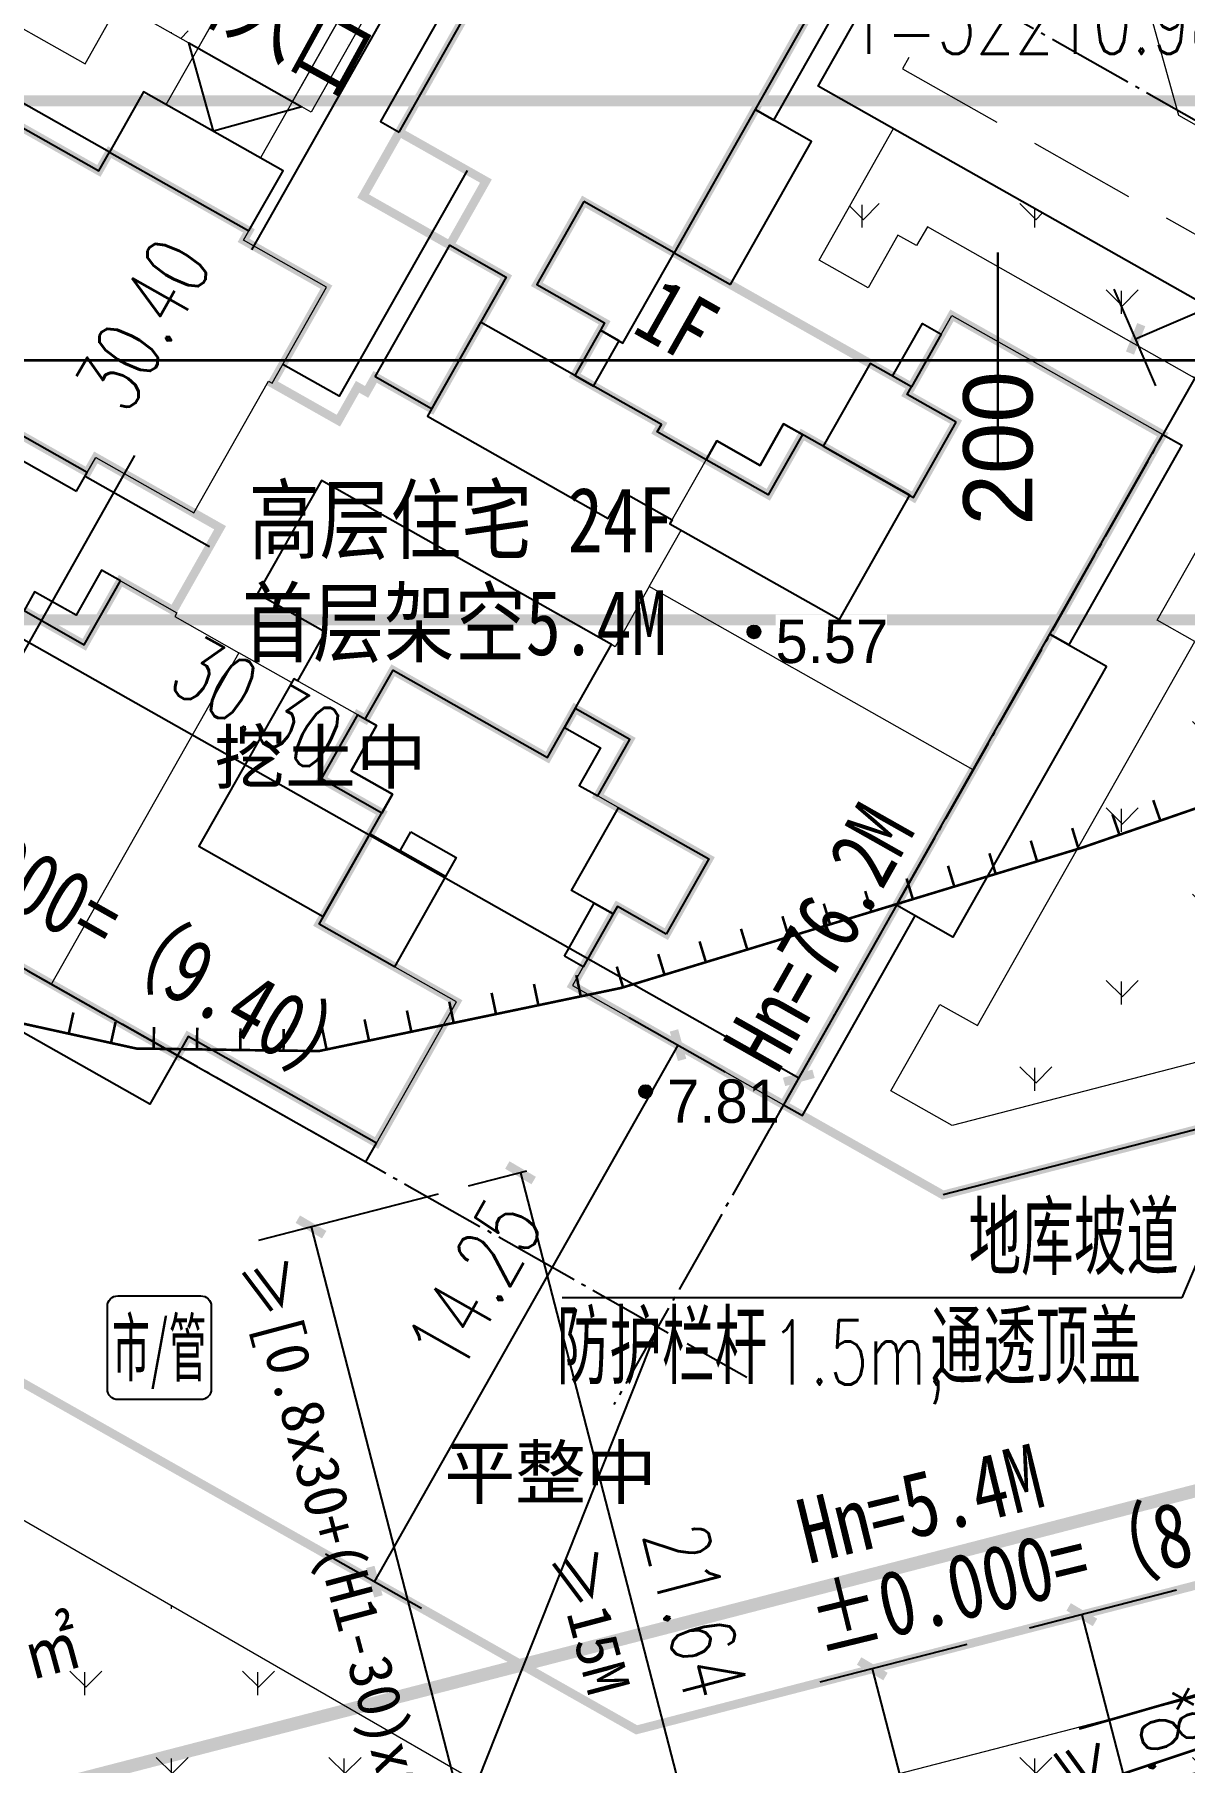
# Model space of a CAD drawing. Extents: x -83084 to 31773731, y -158416 to 241421036.
# Drawn here: x 32177.74 to 32204.31, y 241167.59 to 241207.53 of the extents above; entities that cross this region are included whole.
import ezdxf
from ezdxf.enums import TextEntityAlignment as Align
from ezdxf.xclip import XClip

# ---------------------------------------------------------------- set-up
doc = ezdxf.new("R2010")
doc.units = 0
doc.header["$LTSCALE"] = 1000
doc.header["$MEASUREMENT"] = 0
doc.header["$XCLIPFRAME"] = 0
for name, pattern in [('10010', [0]), ('2', [0]), ('DASH', [0.35, 0.25, -0.1]), ('DOTE', [2.42, 2, -0.2, 0.02, -0.2])]:
    doc.linetypes.add(name, pattern=pattern)
for name, color, linetype in [('DIM_COOR', 3, 'Continuous'), ('DIM_LEAD', 3, 'Continuous'), ('DOTE', 14, 'DOTE'), ('GZ_BJT_指标表', 7, 'Continuous'), ('GZ_BJT_绿地', 3, 'Continuous'), ('GZ_BJT_配套设施符号', 7, 'Continuous'), ('PUB_DIM', 3, 'Continuous'), ('PUB_TEXT', 7, 'Continuous'), ('Road_2', 134, 'Continuous'), ('ROOF', 4, 'Continuous'), ('地库', 5, 'DASH')]:
    doc.layers.add(name, color=color, linetype=linetype)
for name, color, linetype, lineweight in [('xf', 153, 'Continuous', 0), ('入户路', 145, 'Continuous', 0), ('绿地', 86, 'Continuous', 0), ('间距公式核对', 241, 'Continuous', 0)]:
    doc.layers.add(name, color=color, linetype=linetype, lineweight=lineweight)
doc.layers.add('地形', color=7, linetype='Continuous', true_color=0x323232)
doc.layers.add('户型填色', color=252, linetype='Continuous', lineweight=0, plot=False)
doc.styles.add('_TCH_DIM', font='SIMPLEX', dxfattribs={"bigfont": 'GBCBIG'})
doc.styles.add('_TCH_DIM_T3', font='SIMPLEX', dxfattribs={"width": 0.705882, "bigfont": 'GBCBIG'})
doc.styles.add('DMHT', font='')
doc.styles.add('GKST', font='')
doc.styles.add('HT', font='simhei.ttf')
doc.styles.add('HZTXT', font='simhei.ttf')
doc.styles.add('JMHT', font='')
doc.styles.add('黑体', font='simhei.ttf')
doc.styles.get('DMHT').set_extended_font_data('方正细等线简体')
doc.styles.get('GKST').set_extended_font_data('方正细等线简体')
doc.styles.get('JMHT').set_extended_font_data('方正细等线简体')
doc.dimstyles.new('_TCH_ARCH_M_M&&1', dxfattribs={"dimtxt": 1.4875, "dimasz": 0.5, "dimexe": 1.25, "dimexo": 1.5, "dimgap": 0.63125, "dimtad": 1, "dimzin": 0, "dimdsep": 46, "dimtxsty": '_TCH_DIM_T3', "dimblk": 'ARCHTICK', "dimcen": 0.09, "dimclrt": 7, "dimazin": 2, "dimtfac": 1, "dimtdec": 0, "dimtix": 1, "dimtmove": 2, "dimatfit": 3, "dimfxl": 0, "dimtolj": 1, "dimtzin": 0, "dimarcsym": 0})
pattern_1 = [(90, (0, 0), (-1.99559095, 1.99559095), [0.52916132, -3.4620203]), (45, (0, 0), (-1.99559231, 1.99559231), [0.52916132, -2.2930323]), (135, (0, 0), (-1.99559231, -1.99559231), [0.52916132, -2.2930323])]

# ---------------------------------------------------------------- blocks, each defined once
blk = doc.blocks.new('22市政及其他管理用房')
at = {"layer": 'GZ_BJT_配套设施符号'}
blk.add_lwpolyline([(-12, 15), (12, 15, -0.414214), (15, 12), (15, -12, -0.414214), (12, -15), (-12, -15, -0.414214), (-15, -12), (-15, 12, -0.414214)], format="xyb", close=True, dxfattribs=at)
at = {"layer": 'GZ_BJT_配套设施符号', "style": 'HT', "width": 0.5}
blk.add_text('市/管', height=16, dxfattribs=at).set_placement((0, 0), align=Align.MIDDLE_CENTER)
blk = doc.blocks.new('64343')
blk.add_lwpolyline([(124.921, 68.645), (140.588, 59.781), (131.724, 44.115), (116.058, 52.978)], close=True)
blk = doc.blocks.new('xf')
at = {"linetype": 'DASH', "ltscale": 0.01}
for points in [[(14.336, 126.089), (11.686, 117.684), (-0.59, 111.293), (-19.933, 117.392), (-25.7, 128.471), (-21.951, 140.362), (-12.414, 137.355), (-14.918, 129.414), (-12.975, 125.683), (-1.534, 122.076), (0.886, 123.335), (2.892, 129.698)], [(16.164, 124.569), (8.999, 126.829), (-3.278, 120.438), (-9.39, 101.052), (-3.653, 90.03), (8.281, 86.267), (11.289, 95.804), (3.305, 98.321), (1.392, 101.995), (4.992, 113.412), (11.954, 111.217)]]:
    blk.add_lwpolyline(points, close=True, dxfattribs=at)
blk = doc.blocks.new('rhl')
blk.add_lwpolyline([(-109.509, 71.014), (-103.974, 71.062), (-103.952, 68.562), (-108.48, 68.523), (-113.393, 63.61), (-115.16, 65.377), (-109.996, 70.541)])
blk = doc.blocks.new('24802001')
at = {"color": 0, "linetype": 'Continuous', "lineweight": -3, "const_width": 0.12}
for points in [[(-0.4, -0.4), (0.4, 0.4)], [(-0.4, 0.4), (0.4, -0.4)]]:
    blk.add_lwpolyline(points, dxfattribs=at)
blk = doc.blocks.new('85212001')
at = {"color": 0, "linetype": 'Continuous', "lineweight": -3, "const_width": 0.12}
blk.add_lwpolyline([(0, 0), (0, 1)], dxfattribs=at)
blk = doc.blocks.new('904')
at = {"linetype": '2'}
h = blk.add_hatch(color=0, dxfattribs=at)
edge = h.paths.add_edge_path(flags=0)
edge.add_arc((0, 0), 0.3, 0, 360)
at = {"color": 0, "linetype": 'Continuous', "lineweight": -3}
for radius in [0.3, 0.15]:
    blk.add_circle((0, 0), radius, dxfattribs=at)
blk = doc.blocks.new('ysdx12')
at = {"layer": '地形', "linetype": 'Continuous', "lineweight": -3, "ltscale": 0.5}
for points, const_width in [([(135.417, 92.826), (138.299, 86.179), (140.658, 81.568), (142.738, 78.438), (144.578, 76.031), (146.034, 74.133), (147.212, 72.609), (148.234, 71.298), (149.357, 70.151), (150.915, 69.241), (153.09, 68.502), (156.022, 67.857), (160.235, 67.798), (167.223, 69.258), (177.865, 72.498), (192.803, 77.662), (207.57, 82.901), (217.566, 86.419)], 0.06), ([(331.928, 89.767), (69.928, 89.767)], 0.25), ([(69.928, 77.767), (331.928, 77.767)], 0.25), ([(234.469, 66.656), (187.122, 53.859), (152.735, 42.397)], 0.06), ([(180.207, 52.823), (182.61, 53.514)], 0.06), ([(177.805, 52.131), (180.207, 52.823)], 0.06)]:
    blk.add_lwpolyline(points, dxfattribs=dict(at, const_width=const_width))
at = {"layer": '地形', "linetype": '10010', "lineweight": -3, "ltscale": 0.5, "const_width": 0.06}
for points in [[(175.928, 83.767), (175.928, 86.267)], [(69.928, 83.767), (331.928, 83.767)], [(69.928, 83.767), (331.928, 83.767)], [(175.928, 83.767), (175.928, 81.267)]]:
    blk.add_lwpolyline(points, dxfattribs=at)
at = {"layer": '地形', "linetype": 'Continuous', "xscale": 0.5, "yscale": 0.5}
for p in [(170.29, 77.489), (167.787, 66.861)]:
    blk.add_blockref('904', p, dxfattribs=at)
at = {"layer": '地形', "linetype": 'Continuous'}
for name, p, xscale, yscale, rotation in [('85212001', (179.682, 73.126), 0.4999999999999996, 0.4999999999999996, 19.0717545118663), ('85212001', (178.737, 72.799), 0.4999999999999996, 0.4999999999999996, 19.0717545118663), ('85212001', (177.791, 72.475), 0.4999999999999998, 0.4999999999999998, 16.93235143361614), ('85212001', (175.878, 71.893), 0.4999999999999998, 0.4999999999999998, 16.93235143361614), ('85212001', (176.834, 72.184), 0.4999999999999998, 0.4999999999999998, 16.93235143361614), ('85212001', (174.921, 71.602), 0.4999999999999998, 0.4999999999999998, 16.93235143361614), ('85212001', (173.008, 71.019), 0.4999999999999998, 0.4999999999999998, 16.93235143361614), ('85212001', (173.964, 71.31), 0.4999999999999998, 0.4999999999999998, 16.93235143361614), ('85212001', (172.051, 70.728), 0.4999999999999998, 0.4999999999999998, 16.93235143361614), ('85212001', (171.095, 70.437), 0.4999999999999998, 0.4999999999999998, 16.93235143361614), ('85212001', (169.181, 69.854), 0.4999999999999998, 0.4999999999999998, 16.93235143361614), ('85212001', (170.138, 70.145), 0.4999999999999998, 0.4999999999999998, 16.93235143361614), ('85212001', (168.225, 69.563), 0.4999999999999998, 0.4999999999999998, 16.93235143361614), ('85212001', (166.29, 69.063), 0.4999999999999996, 0.4999999999999996, 11.8010727819011), ('85212001', (167.268, 69.272), 0.4999999999999998, 0.4999999999999998, 16.93235143361614), ('85212001', (164.332, 68.654), 0.4999999999999996, 0.4999999999999996, 11.8010727819011), ('85212001', (165.311, 68.859), 0.4999999999999996, 0.4999999999999996, 11.8010727819011), ('85212001', (154.459, 68.201), 0.5, 0.5, 347.6016867119654), ('85212001', (162.375, 68.245), 0.4999999999999996, 0.4999999999999996, 11.8010727819011), ('85212001', (163.354, 68.45), 0.4999999999999996, 0.4999999999999996, 11.8010727819011), ('85212001', (155.435, 67.986), 0.5, 0.5, 347.6016867119654), ('85212001', (156.421, 67.852), 0.5, 0.5, 359.1969163753026), ('85212001', (157.421, 67.838), 0.5, 0.5, 359.1969163753026), ('85212001', (158.421, 67.824), 0.5, 0.5, 359.1969163753026), ('85212001', (159.421, 67.81), 0.5, 0.5, 359.1969163753026), ('85212001', (160.417, 67.836), 0.4999999999999996, 0.4999999999999996, 11.8010727819011), ('85212001', (161.396, 68.041), 0.4999999999999996, 0.4999999999999996, 11.8010727819011), ('24802001', (180.207, 52.823), 0.5, 0.5, 16.05305166288892)]:
    blk.add_blockref(name, p, dxfattribs=dict(at, xscale=xscale, yscale=yscale, rotation=rotation))
at = {"layer": '地形', "style": 'JMHT'}
blk.add_text('200', height=1.6, rotation=90, dxfattribs=at).set_placement((175.928, 83.517), align=Align.MIDDLE_RIGHT)
at = {"layer": '地形', "style": 'GKST'}
for s, p in [('挖土中', (157.821, 73.634)), ('平整中', (163.137, 57.096))]:
    blk.add_text(s, height=1.2, dxfattribs=at).set_placement(p, align=Align.BOTTOM_LEFT)
for points in [[(170.79, 77.889), (173.365, 77.889), (173.365, 76.639), (170.79, 76.639)], [(168.287, 67.261), (170.862, 67.261), (170.862, 66.011), (168.287, 66.011)]]:
    blk.add_wipeout(points).dxf.layer = '地形'
at = {"layer": '地形', "style": 'DMHT'}
for s, p in [('5.57', (170.79, 77.769)), ('7.81', (168.287, 67.141))]:
    blk.add_text(s, height=1, dxfattribs=at).set_placement(p, align=Align.TOP_LEFT)
blk = doc.blocks.new('Yms')
at = {"ltscale": 10}
blk.add_line((1, 3.701), (1, 0.401), dxfattribs=at)
at = {"ltscale": 10, "const_width": 0.2}
for points in [[(20.8, 1.301), (11.5, 1.301), (11.5, -0.999), (9.8, -0.999), (9.8, -2.499), (6.3, -2.499), (6.3, -0.999), (5.9, -0.999), (5.9, -0.759), (5, -0.759), (5, 1.001), (7.55, 1.001), (7.55, 3.201), (7.8, 3.201), (7.8, 6.901), (7.3, 6.901), (7.3, 12.801)], [(1.1, 6.901), (1.1, 3.701), (1.5, 3.701), (1.5, 0.401), (-0.7, 0.401), (-0.7, 1.801), (-2.4, 1.801), (-2.4, 3.401)], [(-9.6, 2.05), (-9.6, -4.75), (-9.1, -4.75), (-9.1, -9.75), (-5.35, -9.75), (-5.35, -6.1), (-2.4, -6.1), (-2.4, -4.499), (-0.7, -4.499), (-0.7, -4.699), (0.6, -4.699), (0.6, -8.799), (1.9, -8.799), (1.9, -10.249), (0.4, -10.249), (0.4, -13.199), (-1.6, -13.199), (-1.6, -11.899), (-3.7, -11.899), (-3.7, -17.499), (14.1, -17.499), (14.1, -11.899), (12, -11.899), (12, -13.199), (10, -13.199), (10, -10.249), (8.4, -10.249), (8.4, -7.299), (8.6, -7.299), (8.6, -4.999), (10, -4.999), (10, -3.199), (12.2, -3.199), (12.2, -5.599), (20.8, -5.599)]]:
    blk.add_lwpolyline(points, dxfattribs=at)
at = {"ltscale": 10}
for points in [[(7.3, 12.801), (7.3, 6.901), (7.8, 6.901), (7.8, 12.801)], [(0.6, 3.701), (1.1, 3.701), (1.1, 6.901), (0.6, 6.901)], [(7.8, 3.201), (9.4, 3.201), (9.4, 6.901), (7.8, 6.901)], [(-10.9, 2.05), (-9.6, 2.05), (-9.6, -4.75), (-10.9, -4.75)], [(11.5, 1.301), (20.8, 1.301), (20.8, 1.801), (11.5, 1.801)], [(-0.7, -2.899), (-0.7, -2.8), (-5.15, -2.8), (-5.15, -6.1), (-1.9, -6.1), (-1.9, -4.999), (-0.7, -4.999), (-0.7, -4.699), (0.6, -4.699), (0.6, -8.799), (3.6, -8.799), (3.6, -1.099), (0.6, -1.099), (0.6, -2.899)], [(12.2, -3.199), (10, -3.199), (10, -4.999), (9.8, -4.999), (9.8, -5.599), (12.2, -5.599)], [(-9.6, -9.75), (-9.1, -9.75), (-9.1, -4.75), (-9.6, -4.75)], [(8.6, -5.499), (9.8, -5.499), (9.8, -4.999), (8.6, -4.999)], [(12.2, -7.099), (16, -7.099), (16, -5.599), (12.2, -5.599)], [(16, -6.1), (20.8, -6.1), (20.8, -5.599), (16, -5.599)], [(-5.35, -6.1), (-2.95, -6.1), (-2.95, -8.1), (-5.35, -8.1)], [(-2.45, -6.9), (-2.45, -8.1), (-2.95, -8.1), (-2.95, -6.9)], [(-1.6, -13.199), (-1.6, -11.899), (-1.8, -11.899), (-1.8, -10.799), (0.4, -10.799), (0.4, -13.199)], [(12, -13.199), (12, -11.899), (12.2, -11.899), (12.2, -10.799), (10, -10.799), (10, -13.199)], [(-3.2, -11.399), (-1.8, -11.399), (-1.8, -11.899), (-3.2, -11.899)], [(12.2, -11.399), (13.6, -11.399), (13.6, -11.899), (12.2, -11.899)], [(1.6, -17.499), (-3.7, -17.499), (-3.7, -17.999), (1.6, -17.999)], [(8.8, -17.499), (14.1, -17.499), (14.1, -17.999), (8.8, -17.999)]]:
    blk.add_lwpolyline(points, close=True, dxfattribs=at)
for points in [[(-0.7, 1.801), (-0.7, 2.301), (-1.9, 2.301), (-1.9, 3.401), (-2.4, 3.401), (-2.4, 1.801)], [(6.3, -0.999), (9.8, -0.999), (9.8, -2.499), (6.3, -2.499)], [(-0.7, -4.499), (-0.7, -4.999), (-1.9, -4.999), (-1.9, -6.1), (-2.4, -6.1), (-2.4, -4.499)], [(8.4, -8.599), (8.9, -8.599), (8.9, -9.75), (10, -9.75), (10, -10.249), (8.4, -10.249)], [(1.9, -8.799), (1.4, -8.799), (1.4, -9.75), (0.4, -9.75), (0.4, -10.249), (1.9, -10.249)], [(8.8, -18.999), (1.6, -18.999), (1.6, -17.499), (8.8, -17.499)]]:
    blk.add_lwpolyline(points, close=True)
for points in [[(11.5, -0.499), (5.5, -0.499), (5.5, 1.001)], [(6.8, -7.299), (6.8, -8.599), (6.7, -8.599), (6.7, -13.099), (10, -13.099), (10, -9.75), (8.9, -9.75), (8.9, -8.599), (8.4, -8.599), (8.4, -7.299), (8.6, -7.299), (8.6, -2.499), (6.1, -2.499), (6.1, -7.299), (6.8, -7.299)]]:
    blk.add_lwpolyline(points, dxfattribs=at)
at = {"layer": '户型填色', "ltscale": 10}
for points in [[(5, 1.001), (7.55, 1.001), (7.55, 3.201), (7.8, 3.201), (7.8, 6.9), (7.3, 6.901), (7.3, 12.801), (0.6, 12.801), (0.6, 9.201), (3, 9.201), (3, 6.901), (1.1, 6.901), (1.1, 3.701), (1.5, 3.701), (1.5, 1.101), (5, 1.101)], [(-0.7, 1.801), (-0.7, 0.301), (-0.8, 0.301), (-0.8, -1.399), (-9.6, -1.399), (-9.6, 2.05), (-9.1, 2.05), (-9.1, 7.051), (-5.35, 7.051), (-5.35, 3.401), (-2.4, 3.401), (-2.4, 1.801)], [(-0.7, -4.499), (-0.7, -2.799), (-0.8, -2.799), (-0.8, -1.399), (-9.6, -1.399), (-9.6, -4.75), (-9.1, -4.75), (-9.1, -9.75), (-5.35, -9.75), (-5.35, -6.1), (-2.4, -6.1), (-2.4, -4.499)], [(5.2, -17.499), (5.2, -8.899), (6.7, -8.899), (6.7, -8.599), (8.4, -8.599), (8.4, -10.249), (10, -10.249), (10, -13.199), (12, -13.199), (12, -11.899), (14.1, -11.899), (14.1, -17.499)], [(5.2, -17.499), (5.2, -8.899), (3.6, -8.899), (3.6, -8.799), (1.9, -8.799), (1.9, -10.249), (0.4, -10.249), (0.4, -13.199), (-1.6, -13.199), (-1.6, -11.899), (-3.7, -11.899), (-3.7, -17.499)]]:
    blk.add_lwpolyline(points, close=True, dxfattribs=at)
blk = doc.blocks.new('_ArchTick')
at = {"color": 0, "linetype": 'ByBlock', "const_width": 0.4}
blk.add_lwpolyline([(-0.5, -0.5), (0.5, 0.5)], dxfattribs=at)
blk = doc.blocks.new('*D147')
at = {"layer": 'Defpoints', "color": 0, "transparency": 16777216}
for p in [(138.513, 13.666), (140.642, 5.433), (137.003, 4.493)]:
    blk.add_point(p, dxfattribs=at)
at = {"layer": 'PUB_DIM', "color": 0, "lineweight": -2, "transparency": 16777216}
for p, q in [((137.061, 13.291), (133.665, 12.413)), ((134.875, 12.725), (137.003, 4.493)), ((139.189, 5.058), (135.793, 4.18))]:
    blk.add_line(p, q, dxfattribs=at)
at = {"layer": 'PUB_DIM', "color": 0, "lineweight": -2, "transparency": 16777216, "xscale": 0.5, "yscale": 0.5, "zscale": 0.5}
for p, rotation in [((134.875, 12.725), 104.4961532855632), ((137.003, 4.493), 284.4961532855632)]:
    blk.add_blockref('_ArchTick', p, dxfattribs=dict(at, rotation=rotation))
at = {"layer": 'PUB_DIM', "color": 7, "transparency": 16777216, "insert": (137.27, 8.953), "char_height": 1.4875, "attachment_point": 5, "rotation": 284.4962, "style": '_TCH_DIM_T3'}
blk.add_mtext('\\A1;8.50', dxfattribs=at)
blk = doc.blocks.new('*D148')
at = {"layer": 'Defpoints', "color": 0, "transparency": 16777216}
for p in [(133.672, 12.414), (138.304, -5.5), (134.666, -6.44)]:
    blk.add_point(p, dxfattribs=at)
at = {"layer": 'PUB_DIM', "color": 0, "lineweight": -2, "transparency": 16777216}
for p, q in [((132.22, 12.039), (128.824, 11.161)), ((130.034, 11.474), (134.666, -6.44)), ((136.852, -5.875), (133.456, -6.753))]:
    blk.add_line(p, q, dxfattribs=at)
at = {"layer": 'PUB_DIM', "color": 0, "lineweight": -2, "transparency": 16777216, "xscale": 0.5, "yscale": 0.5, "zscale": 0.5}
for p, rotation in [((130.034, 11.474), 104.4961532855673), ((134.666, -6.44), 284.4961532855673)]:
    blk.add_blockref('_ArchTick', p, dxfattribs=dict(at, rotation=rotation))
at = {"layer": 'PUB_DIM', "color": 7, "transparency": 16777216, "insert": (133.681, 2.861), "char_height": 1.4875, "attachment_point": 5, "rotation": 284.4962, "style": '_TCH_DIM_T3'}
blk.add_mtext('\\A1;18.50', dxfattribs=at)
blk = doc.blocks.new('*D214')
at = {"layer": 'Defpoints', "color": 0, "transparency": 16777216}
for p in [(123.499, 23.353), (128.916, 2.402), (127.322, 1.99)]:
    blk.add_point(p, dxfattribs=at)
at = {"layer": 'PUB_DIM', "color": 0, "lineweight": -2, "transparency": 16777216}
for p, q in [((122.047, 22.978), (120.695, 22.628)), ((121.905, 22.941), (127.322, 1.99)), ((127.464, 2.026), (126.112, 1.677))]:
    blk.add_line(p, q, dxfattribs=at)
at = {"layer": 'PUB_DIM', "color": 0, "lineweight": -2, "transparency": 16777216, "xscale": 0.5, "yscale": 0.5, "zscale": 0.5}
for p, rotation in [((121.905, 22.941), 104.4961532854136), ((127.322, 1.99), 284.4961532854136)]:
    blk.add_blockref('_ArchTick', p, dxfattribs=dict(at, rotation=rotation))
at = {"layer": 'PUB_DIM', "color": 7, "transparency": 16777216, "insert": (125.945, 12.809), "char_height": 1.4875, "attachment_point": 5, "rotation": 284.4962, "style": '_TCH_DIM_T3'}
blk.add_mtext('\\A1;21.64', dxfattribs=at)
blk = doc.blocks.new('*D216')
at = {"layer": 'Defpoints', "color": 0, "transparency": 16777216}
for p in [(121.457, 22.825), (129.377, -7.808), (124.984, -8.944)]:
    blk.add_point(p, dxfattribs=at)
at = {"layer": 'PUB_DIM', "color": 0, "lineweight": -2, "transparency": 16777216}
for p, q in [((120.005, 22.45), (115.854, 21.376)), ((117.064, 21.689), (124.984, -8.944)), ((127.925, -8.183), (123.774, -9.257))]:
    blk.add_line(p, q, dxfattribs=at)
at = {"layer": 'PUB_DIM', "color": 0, "lineweight": -2, "transparency": 16777216, "xscale": 0.5, "yscale": 0.5, "zscale": 0.5}
for p, rotation in [((117.064, 21.689), 104.4961532854219), ((124.984, -8.944), 284.4961532854219)]:
    blk.add_blockref('_ArchTick', p, dxfattribs=dict(at, rotation=rotation))
at = {"layer": 'PUB_DIM', "color": 7, "transparency": 16777216, "insert": (122.355, 6.717), "char_height": 1.4875, "attachment_point": 5, "rotation": 284.4962, "style": '_TCH_DIM_T3'}
blk.add_mtext('\\A1;31.64', dxfattribs=at)
blk = doc.blocks.new('*D224')
at = {"layer": 'Defpoints', "color": 0, "transparency": 16777216}
for p in [(148.437, 47.545), (149.501, 45.083), (137.183, 39.758)]:
    blk.add_point(p, dxfattribs=at)
at = {"layer": 'PUB_DIM', "color": 0, "lineweight": -2, "transparency": 16777216}
for p, q in [((148.906, 46.459), (147.941, 48.692)), ((136.118, 42.22), (148.437, 47.545)), ((136.587, 41.135), (135.623, 43.368))]:
    blk.add_line(p, q, dxfattribs=at)
at = {"layer": 'PUB_DIM', "color": 0, "lineweight": -2, "transparency": 16777216, "xscale": 0.5, "yscale": 0.5, "zscale": 0.5}
for p, rotation in [((148.437, 47.545), 23.37393896363324), ((136.118, 42.22), 203.3739389636333)]:
    blk.add_blockref('_ArchTick', p, dxfattribs=dict(at, rotation=rotation))
at = {"layer": 'PUB_DIM', "color": 7, "transparency": 16777216, "insert": (141.732, 46.145), "char_height": 1.4875, "attachment_point": 5, "rotation": 23.3739, "style": '_TCH_DIM_T3'}
blk.add_mtext('\\A1;13.42', dxfattribs=at)
blk = doc.blocks.new('*D254')
at = {"layer": 'Defpoints', "color": 0, "transparency": 16777216}
for p in [(122.262, 55.898), (123.684, 55.094), (108.714, 28.635)]:
    blk.add_point(p, dxfattribs=at)
at = {"layer": 'PUB_DIM', "color": 0, "lineweight": -2, "transparency": 16777216}
for p, q in [((122.378, 55.832), (121.174, 56.514)), ((122.262, 55.898), (115.686, 44.276)), ((107.292, 29.439), (112.996, 39.521)), ((107.409, 29.373), (106.204, 30.055))]:
    blk.add_line(p, q, dxfattribs=at)
at = {"layer": 'PUB_DIM', "color": 0, "lineweight": -2, "transparency": 16777216, "xscale": 0.5, "yscale": 0.5, "zscale": 0.5}
for p, rotation in [((122.262, 55.898), 60.50000000016561), ((107.292, 29.439), 240.5000000001656)]:
    blk.add_blockref('_ArchTick', p, dxfattribs=dict(at, rotation=rotation))
at = {"layer": 'PUB_DIM', "color": 7, "transparency": 16777216, "insert": (113.182, 42.554), "char_height": 1.4875, "attachment_point": 5, "rotation": 60.5, "style": '_TCH_DIM_T3'}
blk.add_mtext('\\A1;30.40', dxfattribs=at)
blk = doc.blocks.new('*D255')
at = {"layer": 'Defpoints', "color": 0, "transparency": 16777216}
for p in [(103.728, 43.175), (130.1, 28.255), (128.335, 25.135)]:
    blk.add_point(p, dxfattribs=at)
at = {"layer": 'PUB_DIM', "color": 0, "lineweight": -2, "transparency": 16777216}
for p, q in [((102.989, 41.87), (101.347, 38.968)), ((101.963, 40.056), (128.335, 25.135)), ((129.361, 26.949), (127.719, 24.047))]:
    blk.add_line(p, q, dxfattribs=at)
at = {"layer": 'PUB_DIM', "color": 0, "lineweight": -2, "transparency": 16777216, "xscale": 0.5, "yscale": 0.5, "zscale": 0.5}
for p, rotation in [((101.963, 40.056), 150.4999999835536), ((128.335, 25.135), 330.4999999835536)]:
    blk.add_blockref('_ArchTick', p, dxfattribs=dict(at, rotation=rotation))
at = {"layer": 'PUB_DIM', "color": 7, "transparency": 16777216, "insert": (115.826, 33.792), "char_height": 1.4875, "attachment_point": 5, "rotation": 330.5, "style": '_TCH_DIM_T3'}
blk.add_mtext('\\A1;30.30', dxfattribs=at)
blk = doc.blocks.new('*D271')
at = {"layer": 'Defpoints', "color": 0, "transparency": 16777216}
for p in [(123.108, 27.27), (125.545, 25.891), (116.091, 14.867)]:
    blk.add_point(p, dxfattribs=at)
at = {"layer": 'PUB_DIM', "color": 0, "lineweight": -2, "transparency": 16777216}
for p, q in [((124.414, 26.531), (126.633, 25.275)), ((118.528, 13.488), (125.545, 25.891)), ((117.397, 14.129), (119.616, 12.873))]:
    blk.add_line(p, q, dxfattribs=at)
at = {"layer": 'PUB_DIM', "color": 0, "lineweight": -2, "transparency": 16777216, "xscale": 0.5, "yscale": 0.5, "zscale": 0.5}
for p, rotation in [((125.545, 25.891), 60.5000000004981), ((118.528, 13.488), 240.5000000004981)]:
    blk.add_blockref('_ArchTick', p, dxfattribs=dict(at, rotation=rotation))
at = {"layer": 'PUB_DIM', "color": 7, "transparency": 16777216, "insert": (120.84, 20.367), "char_height": 1.4875, "attachment_point": 5, "rotation": 60.5, "style": '_TCH_DIM_T3'}
blk.add_mtext('\\A1;14.25', dxfattribs=at)
blk = doc.blocks.new('zbyd')
at = {"layer": 'DIM_LEAD'}
for p, q in [((-103.425, 14.915), (-106.465, 7.74)), ((-106.465, 7.74), (-120.78, 7.74))]:
    blk.add_line(p, q, dxfattribs=at)
at = {"layer": 'PUB_TEXT', "style": '_TCH_DIM'}
for s, height, p in [('地库坡道', 1.6879, (-111.392, 8.265)), ('防护栏杆   通透顶盖', 1.68794, (-120.907, 5.745))]:
    blk.add_text(s, height=height, rotation=0, dxfattribs=at).set_placement(p)
at = {"layer": 'PUB_TEXT', "style": '_TCH_DIM', "width": 0.705882}
blk.add_text('1.5m,', height=1.4875, rotation=0, dxfattribs=at).set_placement((-115.96, 5.737))
blk = doc.blocks.new('*D135')
at = {"layer": 'Defpoints', "color": 0, "transparency": 16777216}
for p in [(-14.885, 21.383), (-15.513, 17.822), (14.327, 12.561)]:
    blk.add_point(p, dxfattribs=at)
at = {"layer": 'PUB_DIM', "color": 0, "lineweight": -2, "transparency": 16777216}
for p, q in [((-15.253, 19.299), (-14.668, 22.614)), ((14.954, 16.121), (-14.885, 21.383)), ((14.587, 14.038), (15.171, 17.352))]:
    blk.add_line(p, q, dxfattribs=at)
at = {"layer": 'PUB_DIM', "color": 0, "lineweight": -2, "transparency": 16777216, "xscale": 0.5, "yscale": 0.5, "zscale": 0.5}
for p, rotation in [((-14.885, 21.383), 170.0000000054523), ((14.954, 16.121), 350.0000000054523)]:
    blk.add_blockref('_ArchTick', p, dxfattribs=dict(at, rotation=rotation))
at = {"layer": 'PUB_DIM', "color": 7, "transparency": 16777216, "insert": (0.273, 20.106), "char_height": 1.4875, "attachment_point": 5, "rotation": 350, "style": '_TCH_DIM_T3'}
blk.add_mtext('\\A1;30.30', dxfattribs=at)
blk = doc.blocks.new('*D136')
at = {"layer": 'Defpoints', "color": 0, "transparency": 16777216}
for p in [(-20.706, 16.101), (-17.364, 15.512), (-22.643, -14.427)]:
    blk.add_point(p, dxfattribs=at)
at = {"layer": 'PUB_DIM', "color": 0, "lineweight": -2, "transparency": 16777216}
for p, q in [((-25.985, -13.837), (-20.706, 16.101)), ((-18.841, 15.772), (-21.937, 16.318)), ((-24.12, -14.166), (-27.216, -13.62))]:
    blk.add_line(p, q, dxfattribs=at)
at = {"layer": 'PUB_DIM', "color": 0, "lineweight": -2, "transparency": 16777216, "xscale": 0.5, "yscale": 0.5, "zscale": 0.5}
for p, rotation in [((-20.706, 16.101), 80.00000000536599), ((-25.985, -13.837), 260.000000005366)]:
    blk.add_blockref('_ArchTick', p, dxfattribs=dict(at, rotation=rotation))
at = {"layer": 'PUB_DIM', "color": 7, "transparency": 16777216, "insert": (-24.7, 1.371), "char_height": 1.4875, "attachment_point": 5, "rotation": 80, "style": '_TCH_DIM_T3'}
blk.add_mtext('\\A1;30.40', dxfattribs=at)
blk = doc.blocks.new('cc')
at = {"layer": '间距公式核对', "style": 'HZTXT'}
for s, rotation, p in [('≥[0.8x30+(H1-30)x0.5且≥26M、≤50M]/2', 284.9222, (115.445, 20.811)), ('≥15M', 284.9222, (122.611, 14.083)), ('≥8M', 284.032, (134.198, 9.687))]:
    blk.add_text(s, height=1, rotation=rotation, dxfattribs=at).set_placement(p)
at = {"layer": 'PUB_DIM', "color": 211}
dim = blk.add_linear_dim(base=(122.262, 55.898), p1=(108.714, 28.635), p2=(123.684, 55.094), angle=60.5, dimstyle='_TCH_ARCH_M_M&&1', dxfattribs=at)
dim.commit()
dim.dimension.update_dxf_attribs({"geometry": '*D254', "text_midpoint": (113.182, 42.554), "dimtype": 129})
at = {"layer": 'PUB_DIM', "color": 31}
dim = blk.add_aligned_dim(p1=(137.183, 39.758), p2=(149.501, 45.083), distance=2.682, dimstyle='_TCH_ARCH_M_M&&1', dxfattribs=at)
dim.commit()
dim.dimension.update_dxf_attribs({"geometry": '*D224', "text_midpoint": (141.732, 46.145)})
at = {"layer": 'PUB_DIM', "color": 211}
for p1, p2, distance, picture, middle in [((103.728, 43.175), (130.1, 28.255), -3.584, '*D255', (115.826, 33.792)), ((116.091, 14.867), (123.108, 27.27), -2.8, '*D271', (120.84, 20.367))]:
    dim = blk.add_aligned_dim(p1=p1, p2=p2, distance=distance, dimstyle='_TCH_ARCH_M_M&&1', dxfattribs=at)
    dim.commit()
    dim.dimension.update_dxf_attribs({"geometry": picture, "text_midpoint": middle})
at = {"layer": 'PUB_DIM'}
for p1, p2, distance, picture, middle in [((123.499, 23.353), (128.916, 2.402), -1.647, '*D214', (125.945, 12.809)), ((121.457, 22.825), (129.377, -7.808), -4.537, '*D216', (122.355, 6.717)), ((138.513, 13.666), (140.642, 5.433), -3.758, '*D147', (137.27, 8.953)), ((133.672, 12.414), (138.304, -5.5), -3.758, '*D148', (133.681, 2.861))]:
    dim = blk.add_aligned_dim(p1=p1, p2=p2, distance=distance, dimstyle='_TCH_ARCH_M_M&&1', dxfattribs=at)
    dim.commit()
    dim.dimension.update_dxf_attribs({"geometry": picture, "text_midpoint": middle})
blk = doc.blocks.new('AGFH9')
at = {"layer": 'DOTE', "ltscale": 0.001}
for p, q in [((-17.364, 15.512), (16.201, 9.593)), ((14.327, 12.561), (8.24, -21.961)), ((-22.643, -14.427), (10.922, -20.345))]:
    blk.add_line(p, q, dxfattribs=at)
at = {"layer": 'PUB_DIM'}
for p1, p2, distance, picture, middle in [((14.327, 12.561), (-15.513, 17.822), -3.616, '*D135', (0.273, 20.106)), ((-22.643, -14.427), (-17.364, 15.512), 3.394, '*D136', (-24.7, 1.371))]:
    dim = blk.add_aligned_dim(p1=p1, p2=p2, distance=distance, dimstyle='_TCH_ARCH_M_M&&1', dxfattribs=at)
    dim.commit()
    dim.dimension.update_dxf_attribs({"geometry": picture, "text_midpoint": middle})

msp = doc.modelspace()

# ---------------------------------------------------------------- block references
at = {"layer": 'GZ_BJT_配套设施符号', "xscale": 0.08, "yscale": 0.08, "zscale": 8e-05}
msp.add_blockref('22市政及其他管理用房', (32180.624, 241177.173), dxfattribs=at)
at = {"layer": 'Road_2'}
msp.add_blockref('64343', (32079.791, 241153.362), dxfattribs=at)
at = {"layer": 'xf', "rotation": 257.9999999945844}
msp.add_blockref('xf', (32091.496, 241241.557), dxfattribs=at)
at = {"layer": '入户路', "rotation": 240.0000000003778}
msp.add_blockref('rhl', (32069.431, 241150.167, -0.008), dxfattribs=at)

# ---------------------------------------------------------------- next in the draw order: block references
ref = msp.add_blockref('ysdx12', (32024.072, 241116.233))
XClip(ref).set_block_clipping_path([(-272.4682125144, -93.5070921242), (303.3494281587, 310.7769526536)])

# ---------------------------------------------------------------- next in the draw order: hatches: boundary and pattern name
at = {"layer": 'GZ_BJT_指标表'}
h = msp.add_hatch(dxfattribs=at)
h.set_pattern_fill('MUDST', color=256)
h.set_pattern_definition([(0, (0, 0), (3.81, 1.905), [1.905, -1.905, 0, -1.905, 0, -1.905])])
h.paths.add_polyline_path([(32184.135, 241205.741), (32183.699, 241205.987), (32185.693, 241209.511), (32184.585, 241213.646), (32186.987, 241217.883), (32190.974, 241218.989), (32200.087, 241213.833), (32198.364, 241210.786), (32189.747, 241215.661)])
at = {"layer": '绿地'}
h = msp.add_hatch(dxfattribs=at)
h.set_pattern_fill('GRASS', color=256)
h.set_pattern_definition(pattern_1)
edge = h.paths.add_edge_path()
edge.add_line((32153.794, 241194.242), (32162.068, 241162.24))
edge.add_arc((32171.75, 241164.743), 10, 194.4962, 284.4962)
edge.add_line((32174.253, 241155.062), (32212.264, 241164.889))
edge.add_arc((32206.286, 241165.409), 6, 355.0249, 374.4962)
edge.add_line((32212.095, 241166.911), (32211.094, 241170.784))
edge.add_line((32211.094, 241170.784), (32190.748, 241165.523))
edge.add_line((32190.748, 241165.523), (32165.209, 241180.268))
edge.add_line((32165.209, 241180.268), (32165.778, 241181.254))
edge.add_line((32165.778, 241181.254), (32164.619, 241181.909))
edge.add_line((32164.619, 241181.909), (32172.301, 241195.487))
edge.add_line((32172.301, 241195.487), (32173.737, 241194.674))
edge.add_line((32173.737, 241194.674), (32175.19, 241197.242))
edge.add_line((32175.19, 241197.242), (32174.493, 241197.636))
edge.add_line((32174.493, 241197.636), (32174.247, 241197.201))
edge.add_line((32174.247, 241197.201), (32168.503, 241200.451))
edge.add_line((32168.503, 241200.451), (32173.772, 241209.763))
edge.add_line((32173.772, 241209.763), (32178.907, 241206.858))
edge.add_line((32178.907, 241206.858), (32179.695, 241208.251))
edge.add_line((32179.695, 241208.251), (32181.523, 241207.218))
edge.add_line((32181.523, 241207.218), (32183.014, 241209.852))
edge.add_line((32183.014, 241209.852), (32182.806, 241210.627))
edge.add_line((32182.806, 241210.627), (32175.221, 241214.918))
edge.add_line((32175.221, 241214.918), (32164.18, 241211.999))
edge.add_line((32164.18, 241211.999), (32165.455, 241207.07))
edge.add_line((32165.455, 241207.07), (32159.646, 241205.568))
edge.add_line((32159.646, 241205.568), (32158.371, 241210.497))
edge.add_line((32158.371, 241210.497), (32157.887, 241210.372))
edge.add_arc((32160.891, 241198.754), 12, 104.4962, 125.5964)
edge.add_arc((32155.07, 241206.885), 2, 125.5964, 194.4962)
edge.add_line((32153.134, 241206.385), (32156.118, 241194.843))
edge.add_line((32156.118, 241194.843), (32153.794, 241194.242))
h = msp.add_hatch(dxfattribs=at)
h.set_pattern_fill('GRASS', color=256)
h.set_pattern_definition(pattern_1)
edge = h.paths.add_edge_path()
edge.add_line((32198.944, 241182.309), (32197.527, 241183.11))
edge.add_line((32197.527, 241183.11), (32198.659, 241185.112))
edge.add_line((32198.659, 241185.112), (32199.53, 241184.62))
edge.add_line((32199.53, 241184.62), (32204.552, 241193.497))
edge.add_line((32204.552, 241193.497), (32203.682, 241193.99))
edge.add_line((32203.682, 241193.99), (32206.292, 241198.603))
edge.add_line((32206.292, 241198.603), (32198.372, 241203.084))
edge.add_line((32198.372, 241203.084), (32198.121, 241202.651))
edge.add_line((32198.121, 241202.651), (32197.69, 241202.895))
edge.add_line((32197.69, 241202.895), (32197.001, 241201.676))
edge.add_line((32197.001, 241201.676), (32195.869, 241202.316))
edge.add_line((32195.869, 241202.316), (32197.589, 241205.356))
edge.add_line((32197.589, 241205.356), (32211.515, 241197.477))
edge.add_line((32211.515, 241197.477), (32214.526, 241202.8))
edge.add_line((32214.526, 241202.8), (32219.135, 241200.183))
edge.add_line((32219.135, 241200.183), (32218.639, 241199.306))
edge.add_line((32218.639, 241199.306), (32227.521, 241194.29))
edge.add_line((32227.521, 241194.29), (32228.013, 241195.161))
edge.add_line((32228.013, 241195.161), (32232.626, 241192.551))
edge.add_line((32232.626, 241192.551), (32232.82, 241192.894))
edge.add_line((32232.82, 241192.894), (32240.621, 241179.103))
edge.add_line((32240.621, 241179.103), (32241.927, 241179.841))
edge.add_line((32241.927, 241179.841), (32243.674, 241176.751))
edge.add_line((32243.674, 241176.751), (32252.656, 241181.832))
edge.add_line((32252.656, 241181.832), (32255.863, 241176.162))
edge.add_line((32255.863, 241176.162), (32219.408, 241166.736))
edge.add_arc((32222.74, 241167.14), 3.357, 126.5458, 186.9075, ccw=False)
edge.add_arc((32217.391, 241174.994), 6.15, 303.0127, 359.4815)
edge.add_arc((32227.04, 241174.906), 3.5, 104.497, 179.4815, ccw=False)
edge.add_line((32226.164, 241178.295), (32231.228, 241179.604))
edge.add_line((32231.228, 241179.604), (32228.525, 241190.06))
edge.add_line((32228.525, 241190.06), (32214.585, 241186.456))
edge.add_line((32214.585, 241186.456), (32212.007, 241196.428))
edge.add_line((32212.007, 241196.428), (32204.646, 241194.525))
edge.add_line((32204.646, 241194.525), (32207.249, 241184.459))
edge.add_line((32207.249, 241184.459), (32198.944, 241182.309))

# ---------------------------------------------------------------- next in the draw order: linework, layer by layer
msp.add_line((32207.915, 241183.082), (32198.733, 241180.705))
at = {"layer": 'DIM_COOR', "color": 3}
msp.add_line((32192.142, 241177.655), (32184.954, 241159.541), dxfattribs=at)
at = {"layer": 'GZ_BJT_绿地', "lineweight": 0}
msp.add_lwpolyline([(32184.135, 241205.741), (32183.699, 241205.987), (32185.693, 241209.511), (32184.585, 241213.646), (32186.987, 241217.883), (32190.974, 241218.989), (32200.087, 241213.833), (32198.364, 241210.786), (32189.747, 241215.661)], close=True, dxfattribs=at)
msp.add_lwpolyline([(32153.906, 241208.511, 0.310029), (32153.134, 241206.385), (32156.118, 241194.843), (32153.794, 241194.242), (32162.068, 241162.24, 0.414214), (32174.253, 241155.062), (32212.264, 241164.889, 0.085164), (32212.095, 241166.911), (32211.094, 241170.784), (32190.748, 241165.523), (32165.209, 241180.268), (32165.778, 241181.254), (32164.619, 241181.909), (32172.301, 241195.487), (32173.737, 241194.674), (32175.19, 241197.242), (32174.493, 241197.636), (32174.247, 241197.201), (32168.503, 241200.451), (32173.772, 241209.763), (32178.907, 241206.858), (32179.695, 241208.251), (32181.523, 241207.218), (32183.014, 241209.852)], format="xyb", dxfattribs=at)
msp.add_lwpolyline([(32207.249, 241184.459), (32198.944, 241182.309), (32197.527, 241183.11), (32198.659, 241185.112), (32199.53, 241184.62), (32204.552, 241193.497), (32203.682, 241193.99), (32206.292, 241198.603), (32198.372, 241203.084), (32198.121, 241202.651), (32197.69, 241202.895), (32197.001, 241201.676), (32195.869, 241202.316), (32197.589, 241205.356), (32211.515, 241197.477)], dxfattribs=at)
at = {"layer": 'PUB_TEXT', "color": 1}
msp.add_lwpolyline([(32181.872, 241205.296), (32181.304, 241207.343), (32183.919, 241205.863)], close=True, dxfattribs=at)
at = {"layer": 'ROOF', "const_width": 0.2}
for points in [[(32187.334, 241202.664), (32185.333, 241203.797), (32186.17, 241205.277)], [(32198.003, 241199.386), (32192.52, 241202.488)], [(32171.021, 241190.179), (32166.663, 241182.476), (32191.651, 241168.339), (32210.468, 241173.204), (32207.915, 241183.079), (32198.733, 241180.705), (32195.047, 241182.79)]]:
    msp.add_lwpolyline(points, dxfattribs=at)
at = {"layer": '地库', "ltscale": 0.005, "const_width": 0.3}
for points in [[(32136.215, 241276.678), (32164.133, 241168.698), (32171.656, 241165.356), (32221.89, 241178.343), (32226.812, 241185.143), (32222.348, 241202.409), (32223.619, 241204.656), (32224.054, 241204.41), (32226.246, 241208.283), (32232.904, 241204.516), (32236.843, 241211.478), (32236.843, 241211.478), (32236.06, 241211.922), (32237.192, 241213.923), (32232.536, 241216.558), (32233.545, 241218.342), (32232.849, 241218.736), (32233.413, 241219.733), (32223.362, 241258.609)], [(32136.215, 241276.678), (32164.133, 241168.698), (32171.656, 241165.356), (32221.89, 241178.343), (32226.812, 241185.143), (32224.87, 241192.652), (32227.692, 241197.64), (32232.305, 241195.03), (32236.121, 241201.775)]]:
    msp.add_lwpolyline(points, dxfattribs=at)
at = {"layer": '绿地'}
msp.add_lwpolyline([(32184.135, 241205.741), (32183.699, 241205.987), (32185.693, 241209.511), (32184.585, 241213.646), (32186.987, 241217.883), (32190.974, 241218.989), (32200.087, 241213.833), (32198.364, 241210.786), (32189.747, 241215.661)], close=True, dxfattribs=at)
msp.add_lwpolyline([(32153.906, 241208.511, 0.310029), (32153.134, 241206.385), (32156.118, 241194.843), (32153.794, 241194.242), (32162.068, 241162.24, 0.414214), (32174.253, 241155.062), (32212.264, 241164.889, 0.085164), (32212.095, 241166.911), (32211.094, 241170.784), (32190.748, 241165.523), (32165.209, 241180.268), (32165.778, 241181.254), (32164.619, 241181.909), (32172.301, 241195.487), (32173.737, 241194.674), (32175.19, 241197.242), (32174.493, 241197.636), (32174.247, 241197.201), (32168.503, 241200.451), (32173.772, 241209.763), (32178.907, 241206.858), (32179.695, 241208.251), (32181.523, 241207.218), (32183.014, 241209.852)], format="xyb", dxfattribs=at)
msp.add_lwpolyline([(32207.249, 241184.459), (32198.944, 241182.309), (32197.527, 241183.11), (32198.659, 241185.112), (32199.53, 241184.62), (32204.552, 241193.497), (32203.682, 241193.99), (32206.292, 241198.603), (32198.372, 241203.084), (32198.121, 241202.651), (32197.69, 241202.895), (32197.001, 241201.676), (32195.869, 241202.316), (32197.589, 241205.356), (32211.515, 241197.477)], dxfattribs=at)

# ---------------------------------------------------------------- next in the draw order: block references
for name, p in [('zbyd', (32310.714, 241170.585)), ('cc', (32067.065, 241158.277))]:
    msp.add_blockref(name, p)
at = {"layer": 'GZ_BJT_指标表', "rotation": 340.4998319222553}
msp.add_blockref('AGFH9', (32190.693, 241199.316), dxfattribs=at)
at = {"layer": 'ROOF', "rotation": 60.49999999971863}
msp.add_blockref('Yms', (32181.639, 241194.627), dxfattribs=at)

# ---------------------------------------------------------------- next in the draw order: texts
at = {"layer": 'PUB_TEXT', "style": '黑体', "width": 0.8}
for s, rotation, p in [('住宅出入口', 331.1985, (32177.806, 241210.041)), ('1F', 330.5, (32191.508, 241200.668))]:
    msp.add_text(s, height=1.5, rotation=rotation, dxfattribs=at).set_placement(p)
at = {"layer": 'PUB_TEXT'}
for s, height, style, width, p in [('Y=32210.981', 1.4875, '_TCH_DIM', 0.705882, (32196.612, 241207.082)), ('高层住宅 24F', 1.5, '黑体', 0.8, (32182.693, 241195.564)), ('首层架空5.4M', 1.5, '黑体', 0.8, (32182.541, 241193.185))]:
    msp.add_text(s, height=height, dxfattribs=dict(at, style=style, width=width)).set_placement(p)
at = {"layer": 'PUB_TEXT', "color": 1, "style": '黑体', "width": 0.8}
for s, rotation, p in [('±0.000=（9.40）', 330.5, (32173.504, 241189.438)), ('Hn=76.2M', 60.5, (32194.907, 241183.462)), ('Hn=5.4M', 13.7035, (32195.611, 241172.168)), ('±0.000=（8.60）', 13.7035, (32195.865, 241170.074))]:
    msp.add_text(s, height=1.5, rotation=rotation, dxfattribs=at).set_placement(p)
at = {"layer": '绿地', "style": '黑体', "width": 0.8}
msp.add_text('面积1152.0㎡', height=1.2, rotation=15.1176, dxfattribs=at).set_placement((32171.336, 241167.778))

doc.saveas('drawing.dxf')
